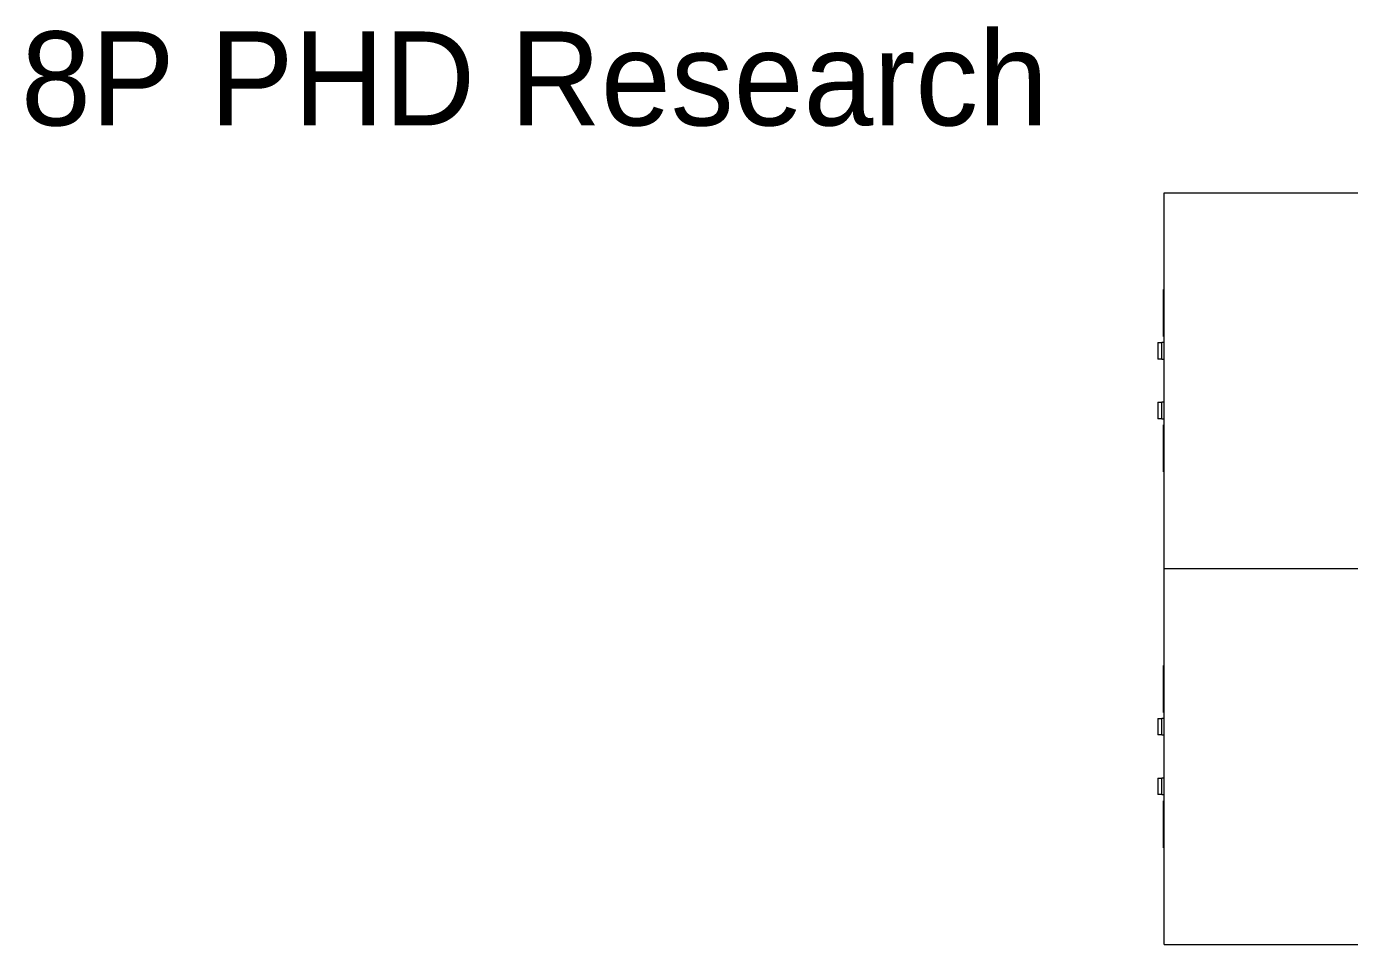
# Model space of a CAD drawing. Header units: millimetres. Extents: x 155927 to 317870, y -36033 to 97293.
# Drawn here: x 173270 to 176085, y 23528 to 25482 of the extents above; entities that cross this region are included whole.
import ezdxf

# ---------------------------------------------------------------- set-up
doc = ezdxf.new("R2010")
doc.units = ezdxf.units.MM
doc.header["$MEASUREMENT"] = 0
doc.layers.add('A-AREA-IDEN', color=7, linetype='CONTINUOUS', lineweight=9)
doc.layers.add('I-FURN', color=8, linetype='CONTINUOUS', lineweight=9)
doc.styles.add('Century Gothic', font='GOTHIC.TTF', dxfattribs={"height": 200})

msp = doc.modelspace()

# ---------------------------------------------------------------- linework, layer by layer
at = {"layer": 'I-FURN'}
for p, q in [((175690.5, 24328), (175690.5, 25128)), ((175690.5, 25128), (176160.5, 25128)), ((175690.5, 24922), (175689, 24922)), ((175689, 24914), (175689, 24922)), ((175689, 24922), (175689, 24918)), ((175690.5, 24922), (175689, 24922)), ((175689, 24918), (175689, 24922)), ((175689, 24922), (175689, 24918)), ((175690.5, 24922), (175689, 24922)), ((175689, 24918), (175689, 24922)), ((175689, 24922), (175689, 24918)), ((175689, 24830), (175689, 24914)), ((175689, 24822), (175689, 24830)), ((175689, 24826), (175689, 24822)), ((175689, 24826), (175689, 24822)), ((175689, 24822), (175689, 24826)), ((175689, 24826), (175689, 24822)), ((175689, 24822), (175689, 24826)), ((175677.5, 24809), (175677.5, 24774)), ((175677.5, 24809), (175678, 24809)), ((175677.5, 24809), (175677.5, 24774)), ((175678, 24809), (175685.5, 24809)), ((175690.5, 24809), (175685.5, 24809)), ((175685.5, 24774), (175685.5, 24809)), ((175690.5, 24809), (175685.5, 24809)), ((175689, 24822), (175690.5, 24822)), ((175689, 24822), (175690.5, 24822)), ((175689, 24822), (175690.5, 24822)), ((175690.5, 24809), (175689, 24809)), ((175689, 24808.6), (175689, 24809)), ((175689, 24809), (175689, 24808.6)), ((175678, 24774), (175677.5, 24774)), ((175685.5, 24774), (175678, 24774)), ((175685.5, 24774), (175690.5, 24774)), ((175685.5, 24774), (175690.5, 24774)), ((175677.5, 24682), (175677.5, 24647)), ((175677.5, 24682), (175678, 24682)), ((175677.5, 24682), (175677.5, 24647)), ((175678, 24682), (175685.5, 24682)), ((175690.5, 24682), (175685.5, 24682)), ((175685.5, 24647), (175685.5, 24682)), ((175690.5, 24682), (175685.5, 24682)), ((175678, 24647), (175677.5, 24647)), ((175685.5, 24647), (175678, 24647)), ((175685.5, 24647), (175690.5, 24647)), ((175685.5, 24647), (175690.5, 24647)), ((175689, 24647.4), (175689, 24647)), ((175689, 24647), (175689, 24647.4)), ((175689, 24647), (175690.5, 24647)), ((175690.5, 24634), (175689, 24634)), ((175689, 24626), (175689, 24634)), ((175689, 24634), (175689, 24630)), ((175690.5, 24634), (175689, 24634)), ((175689, 24630), (175689, 24634)), ((175689, 24634), (175689, 24630)), ((175690.5, 24634), (175689, 24634)), ((175689, 24630), (175689, 24634)), ((175689, 24634), (175689, 24630)), ((175689, 24542), (175689, 24626)), ((175689, 24534), (175689, 24542)), ((175689, 24538), (175689, 24534)), ((175689, 24538), (175689, 24534)), ((175689, 24534), (175689, 24538)), ((175689, 24538), (175689, 24534)), ((175689, 24534), (175689, 24538)), ((175689, 24534), (175690.5, 24534)), ((175689, 24534), (175690.5, 24534)), ((175689, 24534), (175690.5, 24534)), ((175690.5, 23528), (175690.5, 24328)), ((175690.5, 24328), (176160.5, 24328)), ((175690.5, 24328), (176160.5, 24328)), ((175690.5, 24122), (175689, 24122)), ((175689, 24114), (175689, 24122)), ((175689, 24122), (175689, 24118)), ((175690.5, 24122), (175689, 24122)), ((175689, 24118), (175689, 24122)), ((175689, 24122), (175689, 24118)), ((175690.5, 24122), (175689, 24122)), ((175689, 24118), (175689, 24122)), ((175689, 24122), (175689, 24118)), ((175689, 24030), (175689, 24114)), ((175677.5, 24009), (175677.5, 23974)), ((175677.5, 24009), (175678, 24009)), ((175677.5, 24009), (175677.5, 23974)), ((175678, 24009), (175685.5, 24009)), ((175690.5, 24009), (175685.5, 24009)), ((175685.5, 23974), (175685.5, 24009)), ((175690.5, 24009), (175685.5, 24009)), ((175689, 24022), (175689, 24030)), ((175689, 24026), (175689, 24022)), ((175689, 24026), (175689, 24022)), ((175689, 24022), (175689, 24026)), ((175689, 24026), (175689, 24022)), ((175689, 24022), (175689, 24026)), ((175689, 24022), (175690.5, 24022)), ((175689, 24022), (175690.5, 24022)), ((175689, 24022), (175690.5, 24022)), ((175690.5, 24009), (175689, 24009)), ((175689, 24008.6), (175689, 24009)), ((175689, 24009), (175689, 24008.6)), ((175678, 23974), (175677.5, 23974)), ((175685.5, 23974), (175678, 23974)), ((175685.5, 23974), (175690.5, 23974)), ((175685.5, 23974), (175690.5, 23974)), ((175677.5, 23882), (175677.5, 23847)), ((175677.5, 23882), (175678, 23882)), ((175677.5, 23882), (175677.5, 23847)), ((175678, 23882), (175685.5, 23882)), ((175690.5, 23882), (175685.5, 23882)), ((175685.5, 23847), (175685.5, 23882)), ((175690.5, 23882), (175685.5, 23882)), ((175678, 23847), (175677.5, 23847)), ((175685.5, 23847), (175678, 23847)), ((175685.5, 23847), (175690.5, 23847)), ((175685.5, 23847), (175690.5, 23847)), ((175689, 23847.4), (175689, 23847)), ((175689, 23847), (175689, 23847.4)), ((175689, 23847), (175690.5, 23847)), ((175690.5, 23834), (175689, 23834)), ((175689, 23826), (175689, 23834)), ((175689, 23834), (175689, 23830)), ((175690.5, 23834), (175689, 23834)), ((175689, 23830), (175689, 23834)), ((175689, 23834), (175689, 23830)), ((175690.5, 23834), (175689, 23834)), ((175689, 23830), (175689, 23834)), ((175689, 23834), (175689, 23830)), ((175689, 23742), (175689, 23826)), ((175689, 23734), (175689, 23742)), ((175689, 23738), (175689, 23734)), ((175689, 23738), (175689, 23734)), ((175689, 23734), (175689, 23738)), ((175689, 23738), (175689, 23734)), ((175689, 23734), (175689, 23738)), ((175689, 23734), (175690.5, 23734)), ((175689, 23734), (175690.5, 23734)), ((175689, 23734), (175690.5, 23734)), ((175690.5, 23528), (176160.5, 23528))]:
    msp.add_line(p, q, dxfattribs=at)

# ---------------------------------------------------------------- texts
at = {"layer": 'A-AREA-IDEN', "style": 'Century Gothic'}
msp.add_text('8P PHD Research', height=200, dxfattribs=at).set_placement((173258.8, 25271.1))

doc.saveas('drawing.dxf')
